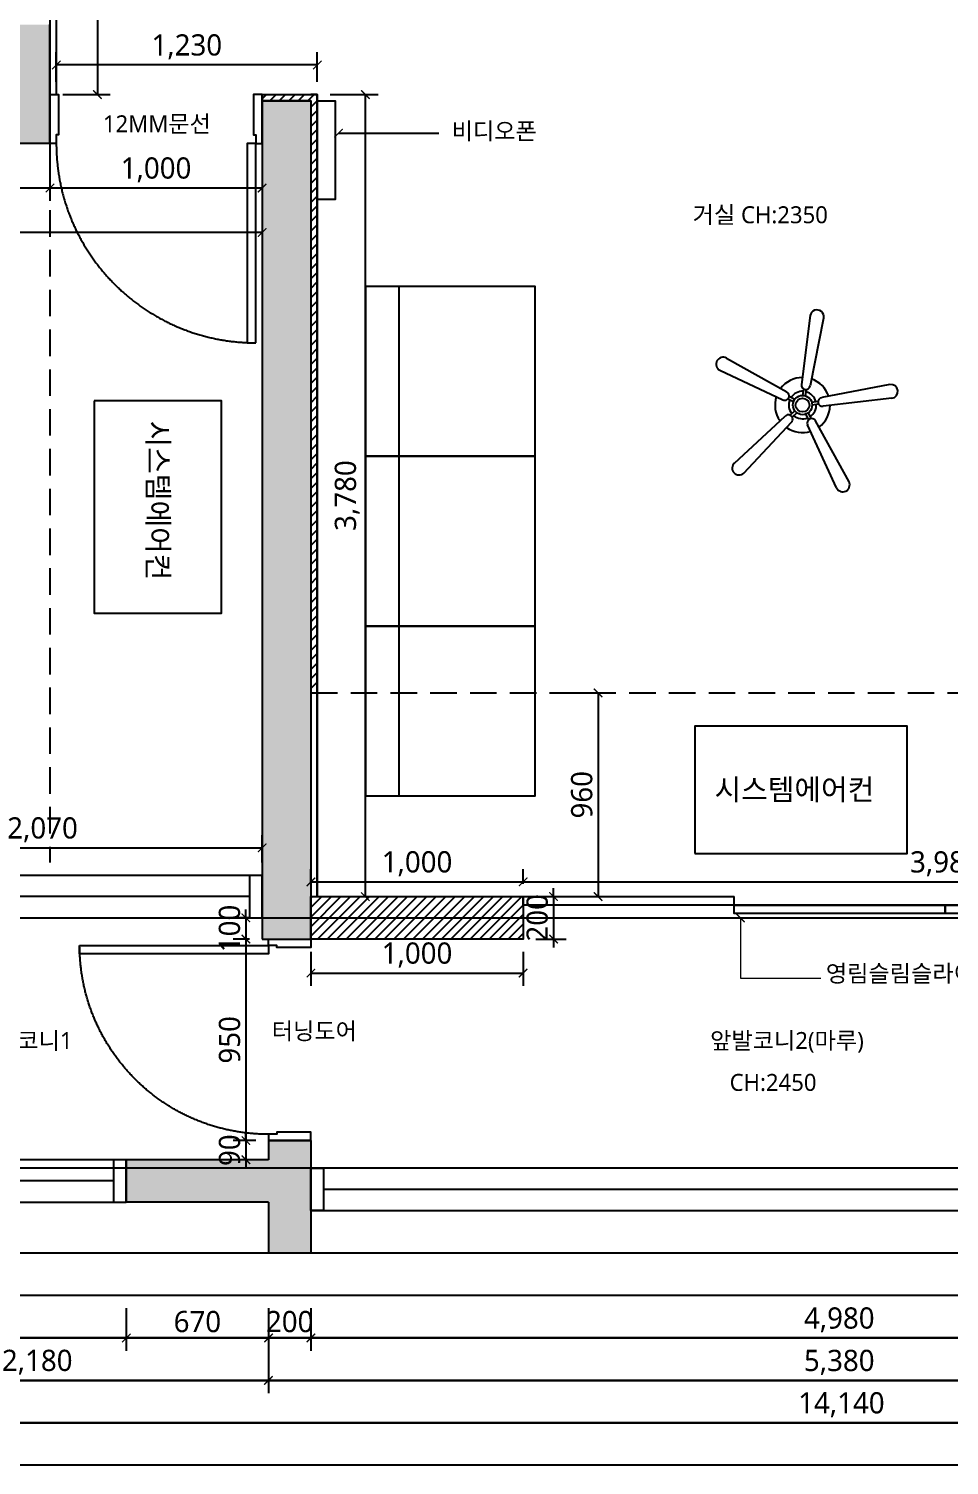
# Model space of a CAD drawing. Header units: millimetres. Extents: x 512 to 764439, y -71 to 559481.
# Drawn here: x 300267 to 304605, y 270940 to 277711 of the extents above; entities that cross this region are included whole.
import ezdxf

# ---------------------------------------------------------------- set-up
doc = ezdxf.new("R2010")
doc.units = ezdxf.units.MM
doc.header["$LTSCALE"] = 50
doc.linetypes.add('CENTER2', pattern=[28.575, 19.05, -3.175, 3.175, -3.175])
doc.linetypes.add('HIDDEN2', pattern=[0.1875, 0.125, -0.0625])
for name, color, linetype in [('.', 8, 'Continuous'), ('06-FUR', 6, 'Continuous'), ('DIM', 7, 'Continuous'), ('ha', 8, 'Continuous'), ('hid', 8, 'HIDDEN2'), ('red', 10, 'Continuous'), ('wall', 2, 'Continuous'), ('wall2', 3, 'Continuous'), ('win', 4, 'Continuous'), ('목공', 124, 'Continuous')]:
    doc.layers.add(name, color=color, linetype=linetype)
doc.layers.add('00', color=7, linetype='Continuous', lineweight=0)
doc.layers.add('text', color=7, linetype='Continuous', lineweight=0)
doc.layers.add('purge', color=190, linetype='Continuous', plot=False)
doc.styles.add('N 맑은고딕', font='malgun.ttf')
doc.styles.add('맑은 고딕', font='malgun.ttf')
doc.dimstyles.new('DH IN40', dxfattribs={"dimscale": 40, "dimtxt": 2.5, "dimasz": 1, "dimexe": 1.5, "dimexo": 1.5, "dimtad": 1, "dimdec": 7, "dimlunit": 6, "dimtxsty": '맑은 고딕', "dimblk": 'ARCHTICK', "dimcen": 2.5, "dimclrd": 256, "dimclre": 256, "dimclrt": 256, "dimadec": 0, "dimazin": 0, "dimtfac": 1, "dimtdec": 7, "dimtix": 1, "dimtmove": 0, "dimatfit": 3, "dimldrblk": 'ARCHTICK', "dimfxl": 1, "dimtfillclr": 1, "dimlwd": -1, "dimlwe": -1, "dimarcsym": 0})
pattern_1 = [(45, (-61314.15, 12269.408), (-22.4506403, 22.4506403), [])]

# ---------------------------------------------------------------- blocks, each defined once
blk = doc.blocks.new('*U13')
at = {"layer": 'win', "linetype": 'Continuous'}
blk.add_line((60, 100), (4920, 100), dxfattribs=at)
for points in [[(0, 0), (4980, 0), (4980, 200), (0, 200)], [(0, 0), (60, 0), (60, 200), (0, 200)], [(4980, 0), (4920, 0), (4920, 200), (4980, 200)]]:
    blk.add_lwpolyline(points, close=True, dxfattribs=at)
blk = doc.blocks.new('*U14')
at = {"layer": 'win', "linetype": 'Continuous'}
blk.add_line((60, 100), (1450, 100), dxfattribs=at)
for points in [[(0, 0), (1510, 0), (1510, 200), (0, 200)], [(0, 0), (60, 0), (60, 200), (0, 200)], [(1510, 0), (1450, 0), (1450, 200), (1510, 200)]]:
    blk.add_lwpolyline(points, close=True, dxfattribs=at)
blk = doc.blocks.new('*U15')
at = {"layer": 'win', "linetype": 'Continuous'}
blk.add_line((60, 100), (2010, 100), dxfattribs=at)
for points in [[(0, 0), (2070, 0), (2070, 200), (0, 200)], [(0, 0), (60, 0), (60, 200), (0, 200)], [(2070, 0), (2010, 0), (2010, 200), (2070, 200)]]:
    blk.add_lwpolyline(points, close=True, dxfattribs=at)
blk = doc.blocks.new('*U769')
at = {"layer": 'win', "linetype": 'Continuous', "transparency": 33554687}
for points in [[(30, 1140), (30, 200), (70, 200), (70, 1140)], [(0, 200), (0, -30), (40, -30), (40, 160), (30, 160), (30, 200)], [(1000, 200), (1000, -30), (960, -30), (960, 160), (970, 160), (970, 200)]]:
    blk.add_lwpolyline(points, close=True, dxfattribs=at)
at = {"layer": 'win', "linetype": 'CENTER2', "ltscale": 20, "transparency": 33554687}
blk.add_arc((30, 200), 940, 0, 90, dxfattribs=at)
blk = doc.blocks.new('qussdfoiashfoi')
at = {"layer": 'ha', "linetype": 'Continuous'}
h = blk.add_hatch(color=256, dxfattribs=at)
h.dxf.hatch_style = 1
h.paths.add_polyline_path([(167853.5, 39235.2), (167853.5, 39565.2), (167623.5, 39565.2), (167623.5, 34425.2), (167853.5, 34425.2)])
h.paths.add_polyline_path([(166703.5, 38065.2), (165363.5, 38065.2), (165363.5, 37865.2), (166703.5, 37865.2)])
h.paths.add_polyline_path([(164463.5, 38065.2), (163453.5, 38065.2), (163453.5, 37035.2), (162123.5, 37035.2), (162123.5, 39365.2), (163323.5, 39365.2), (163323.5, 39565.2), (161923.5, 39565.2), (161923.5, 36255.2), (160823.5, 36255.2), (160823.5, 34875.2), (161023.5, 34875.2), (161023.5, 36055.2), (163483.5, 36055.2), (163483.5, 34735.2), (163253.5, 34735.2), (163253.5, 34555.2), (163513.5, 34555.2), (164353.5, 34555.2), (164353.5, 34735.2), (163653.5, 34735.2), (163653.5, 37865.2), (164463.5, 37865.2)])
h.paths.add_polyline_path([(163253.5, 36835.2), (163253.5, 36255.2), (162123.5, 36255.2), (162123.5, 36835.2)], flags=16)
h.paths.add_polyline_path([(163453.5, 33275.2), (163453.5, 33635.2), (163253.5, 33635.2), (163253.5, 33275.2), (162273.5, 33275.2), (162273.5, 33075.2), (163453.5, 33075.2)])
h.paths.add_polyline_path([(161373.5, 33275.2), (161023.5, 33275.2), (161023.5, 34315.2), (160823.5, 34315.2), (160823.5, 33275.2), (159913.5, 33275.2), (159913.5, 27845.2), (162303.5, 27845.2), (162303.5, 28905.2), (161883.5, 28905.2), (161883.5, 29425.2), (162383.5, 29425.2), (162383.5, 29625.2), (161663.5, 29625.2), (161663.5, 29425.2), (161663.5, 28045.2), (160113.5, 28045.2), (160113.5, 29425.2), (160883.5, 29425.2), (160883.5, 29625.2), (160233.5, 29625.2), (160233.5, 33075.2), (161023.5, 33075.2), (161373.5, 33075.2)])
h.paths.add_polyline_path([(164683.5, 33275.2), (164453.5, 33275.2), (164453.5, 29325.2), (164683.5, 29325.2)])
h.paths.add_polyline_path([(164683.5, 28375.2), (164483.5, 28375.2), (164483.5, 28285.2), (163813.5, 28285.2), (163813.5, 28085.2), (164483.5, 28085.2), (164483.5, 27845.2), (164683.5, 27845.2)])
h.paths.add_polyline_path([(169863.5, 32950.2), (169663.5, 32950.2), (169663.5, 29290.2), (169863.5, 29290.2), (169863.5, 29365.2), (170413.5, 29365.2), (170413.5, 29565.2), (169863.5, 29565.2)])
h.paths.add_polyline_path([(170523.5, 28245.2), (169863.5, 28245.2), (169863.5, 28400.2), (169663.5, 28400.2), (169663.5, 27845.2), (169863.5, 27845.2), (169863.5, 28045.2), (170523.5, 28045.2)])
h.paths.add_polyline_path([(174253.5, 32865.2), (174053.5, 32865.2), (174053.5, 34625.2), (172833.5, 34625.2), (172833.5, 37645.2), (171333.5, 37645.2), (171333.5, 37445.2), (172633.5, 37445.2), (172633.5, 34625.2), (170753.5, 34625.2), (170753.5, 34425.2), (170753.5, 33665.2), (170953.5, 33665.2), (170953.5, 34425.2), (173853.5, 34425.2), (173853.5, 32865.2), (173143.5, 32865.2), (170953.5, 32865.2), (170753.5, 32865.2), (170753.5, 32665.2), (174053.5, 32665.2), (174053.5, 29565.2), (172873.5, 29565.2), (172873.5, 29365.2), (174123.5, 29365.2), (174123.5, 28245.2), (172873.5, 28245.2), (172873.5, 28045.2), (174253.5, 28045.2)])
h.paths.add_polyline_path([(169853.5, 37445.2), (169983.5, 37445.2), (169983.5, 37645.2), (169303.5, 37645.2), (169303.5, 37445.2), (169653.5, 37445.2), (169653.5, 34425.2), (169853.5, 34425.2)])
h.paths.add_polyline_path([(171533.5, 39235.2), (171333.5, 39235.2), (171333.5, 38645.2), (171533.5, 38645.2)])
at = {"layer": 'hid', "ltscale": 20}
for p, q in [((163453.5, 33135.2), (163453.5, 29685.2)), ((163453.5, 33135.2), (163453.5, 29685.2)), ((164683.5, 30485.2), (169663.5, 30485.2)), ((164683.5, 30485.2), (169663.5, 30485.2))]:
    blk.add_line(p, q, dxfattribs=at)
at = {"layer": 'wall'}
for p, q in [((163453.5, 33275.2), (163453.5, 33635.2)), ((163453.5, 33275.2), (163453.5, 33075.2)), ((164453.5, 33275.2), (164453.5, 29325.2)), ((164683.5, 33275.2), (164453.5, 33275.2)), ((164683.5, 33275.2), (164683.5, 29325.2)), ((163453.5, 33075.2), (162273.5, 33075.2)), ((164683.5, 29625.2), (164683.5, 29425.2)), ((164453.5, 29425.2), (164453.5, 29375.2)), ((164453.5, 29325.2), (164683.5, 29325.2)), ((164683.5, 28375.2), (164483.5, 28375.2)), ((164483.5, 28375.2), (164483.5, 28285.2)), ((164683.5, 28375.2), (164683.5, 27845.2)), ((164483.5, 28285.2), (163813.5, 28285.2)), ((163813.5, 28285.2), (163813.5, 28085.2)), ((164483.5, 28085.2), (163813.5, 28085.2)), ((164483.5, 28085.2), (164483.5, 27845.2)), ((164683.5, 27845.2), (164483.5, 27845.2))]:
    blk.add_line(p, q, dxfattribs=at)
blk = doc.blocks.new('*U27')
at = {"layer": 'win', "linetype": 'Continuous', "transparency": 33554687}
for points in [[(30, 1090), (30, 200), (70, 200), (70, 1090)], [(0, 200), (0, 0), (40, 0), (40, 160), (30, 160), (30, 200)], [(950, 200), (950, 0), (910, 0), (910, 160), (920, 160), (920, 200)]]:
    blk.add_lwpolyline(points, close=True, dxfattribs=at)
at = {"layer": 'win', "linetype": 'CENTER2', "ltscale": 20, "transparency": 33554687}
blk.add_arc((30, 200), 890, 0, 90, dxfattribs=at)
blk = doc.blocks.new('CELILNGPAN')
at = {"layer": '06-FUR', "color": 6}
for p, q in [((48717.2, -3709.4), (48676.4, -4034.6)), ((48781.1, -3721), (48717.1, -4041.2)), ((48322.4, -3909.7), (48607.1, -4069.5)), ((48291.6, -3966.9), (48588.2, -4106.2)), ((48682.4, -4085.6), (48687.2, -4056.2)), ((48695.2, -4087.7), (48700, -4058.3)), ((49093.7, -4034.6), (48771.7, -4096.2)), ((48638.6, -4116.2), (48612.1, -4102.6)), ((48644.6, -4104.7), (48618.1, -4091.1)), ((48725.1, -4117.8), (48754.5, -4113.2)), ((48727, -4130.6), (48756.5, -4126)), ((49102.3, -4098.9), (48778, -4137)), ((48360.1, -4404.3), (48600.1, -4182.9)), ((48645.1, -4158.1), (48623.9, -4179.1)), ((48654.2, -4167.3), (48633.1, -4188.3)), ((48696.1, -4174.1), (48709.5, -4200.7)), ((48707.7, -4168.3), (48721.1, -4194.9)), ((48404.9, -4451.3), (48629.1, -4212.2)), ((48842.1, -4521.2), (48705.7, -4224.6)), ((48900.6, -4493.1), (48742.5, -4206))]:
    blk.add_line(p, q, dxfattribs=at)
for radius in [45.4, 32.5]:
    blk.add_circle((48681.6, -4131), radius, dxfattribs=at)
for centre, radius, start, end in [((48749.2, -3715.2), 32.5, 349.67004, 169.67004), ((48307, -3938.3), 32.5, 61.67004, 241.67004), ((48681.6, -4131), 129.8, 90.46508, 143.07798), ((48696.7, -4037.9), 20.6, 170.77338, 350.77338), ((48681.6, -4131), 129.8, 18.46508, 71.07798), ((49098, -4066.8), 32.5, 277.67004, 97.67004), ((48681.6, -4131), 129.8, 162.46508, 215.07798), ((48597.7, -4087.9), 20.6, 242.77338, 62.77338), ((48681.6, -4131), 64.9, 158.51255, 219.03421), ((48681.6, -4131), 64.9, 86.51255, 147.03421), ((48681.6, -4131), 64.9, 14.51255, 75.03421), ((48681.6, -4131), 64.9, 302.51255, 3.03421), ((48774.9, -4116.6), 20.6, 98.77338, 278.77338), ((48614.6, -4197.5), 20.6, 314.77338, 134.77338), ((48681.6, -4131), 64.9, 230.51255, 291.03421), ((48724.1, -4215.3), 20.6, 26.77338, 206.77338), ((48681.6, -4131), 129.8, 306.46508, 359.07798), ((48681.6, -4131), 129.8, 234.46508, 287.07798), ((48382.5, -4427.8), 32.5, 133.67004, 313.67004), ((48871.4, -4507.2), 32.5, 205.67004, 25.67004)]:
    blk.add_arc(centre, radius, start, end, dxfattribs=at)
blk = doc.blocks.new('_ArchTick')
at = {"color": 0, "linetype": 'ByBlock', "const_width": 0.15}
blk.add_lwpolyline([(-0.5, -0.5), (0.5, 0.5)], dxfattribs=at)
blk = doc.blocks.new('1232144')
at = {"layer": 'red', "linetype": 'Continuous'}
blk.add_lwpolyline([(363577.2, 262665.7), (364577.2, 262665.7), (364577.2, 263265.7), (363577.2, 263265.7)], close=True, dxfattribs=at)
at = {"layer": 'text', "insert": (363669.9, 263016.7), "char_height": 100, "attachment_point": 1, "style": 'N 맑은고딕'}
blk.add_mtext_dynamic_manual_height_columns('시스템에어컨', width=3739.844, gutter_width=747, heights=[0], dxfattribs=at)
blk = doc.blocks.new('DSFSDF')
at = {"layer": 'hid', "linetype": 'Continuous'}
for p, q in [((363910.7, 261351), (364905.7, 261351)), ((363910.7, 261311), (363910.7, 261351)), ((364905.7, 261311), (364905.7, 261351)), ((366895.7, 261351), (367890.7, 261351)), ((366895.7, 261311), (366895.7, 261351)), ((367890.7, 261351), (367890.7, 261311)), ((367890.7, 261311), (367890.7, 261351)), ((367890.7, 261311), (363910.7, 261311))]:
    blk.add_line(p, q, dxfattribs=at)
for points in [[(364905.7, 261311), (365900.7, 261311), (365900.7, 261271), (364905.7, 261271)], [(365900.7, 261311), (366895.7, 261311), (366895.7, 261271), (365900.7, 261271)]]:
    blk.add_lwpolyline(points, close=True, dxfattribs=at)
at = {"layer": 'wall2', "linetype": 'Continuous'}
blk.add_lwpolyline([(367860.7, 261351), (367890.7, 261351)], dxfattribs=at)
blk = doc.blocks.new('31414')
at = {"layer": 'hid', "linetype": 'Continuous'}
blk.add_line((363325.1, 264226.2), (363325.1, 261826.2), dxfattribs=at)
for points in [[(363167.2, 263426.2), (363967.2, 263426.2), (363967.2, 264226.2), (363167.2, 264226.2)], [(363167.2, 262626.2), (363967.2, 262626.2), (363967.2, 263426.2), (363167.2, 263426.2)], [(363167.2, 261826.2), (363967.2, 261826.2), (363967.2, 262626.2), (363167.2, 262626.2)]]:
    blk.add_lwpolyline(points, close=True, dxfattribs=at)
blk = doc.blocks.new('*D881')
at = {"layer": 'Defpoints', "color": 0, "linetype": 'Continuous', "transparency": 16777216}
for p in [(299216.6, 271740.4), (300726.6, 271740.4), (300726.6, 271540.4)]:
    blk.add_point(p, dxfattribs=at)
at = {"layer": 'DIM', "transparency": 16777216}
for p, q in [((299216.6, 271680.4), (299216.6, 271480.4)), ((300726.6, 271680.4), (300726.6, 271480.4)), ((299216.6, 271540.4), (300726.6, 271540.4))]:
    blk.add_line(p, q, dxfattribs=at)
at = {"layer": 'DIM', "linetype": 'Continuous', "transparency": 16777216, "xscale": 40, "yscale": 40, "zscale": 40, "rotation": 180}
blk.add_blockref('_ArchTick', (299216.6, 271540.4), dxfattribs=at)
at = {"layer": 'DIM', "linetype": 'Continuous', "transparency": 16777216, "xscale": 40, "yscale": 40, "zscale": 40}
blk.add_blockref('_ArchTick', (300726.6, 271540.4), dxfattribs=at)
at = {"layer": 'DIM', "linetype": 'Continuous', "transparency": 16777216, "insert": (299971.6, 271625.7), "char_height": 100, "attachment_point": 5, "style": '맑은 고딕'}
blk.add_mtext('1,510', dxfattribs=at)
blk = doc.blocks.new('*D882')
at = {"layer": 'Defpoints', "color": 0, "linetype": 'Continuous', "transparency": 16777216}
for p in [(300726.6, 271740.4), (301396.6, 271740.4), (301396.6, 271540.4)]:
    blk.add_point(p, dxfattribs=at)
at = {"layer": 'DIM', "transparency": 16777216}
for p, q in [((300726.6, 271680.4), (300726.6, 271480.4)), ((301396.6, 271680.4), (301396.6, 271480.4)), ((300726.6, 271540.4), (301396.6, 271540.4))]:
    blk.add_line(p, q, dxfattribs=at)
at = {"layer": 'DIM', "linetype": 'Continuous', "transparency": 16777216, "xscale": 40, "yscale": 40, "zscale": 40, "rotation": 180}
blk.add_blockref('_ArchTick', (300726.6, 271540.4), dxfattribs=at)
at = {"layer": 'DIM', "linetype": 'Continuous', "transparency": 16777216, "xscale": 40, "yscale": 40, "zscale": 40}
blk.add_blockref('_ArchTick', (301396.6, 271540.4), dxfattribs=at)
at = {"layer": 'DIM', "linetype": 'Continuous', "transparency": 16777216, "insert": (301061.6, 271617), "char_height": 100, "attachment_point": 5, "style": '맑은 고딕'}
blk.add_mtext('670', dxfattribs=at)
blk = doc.blocks.new('*D883')
at = {"layer": 'Defpoints', "color": 0, "linetype": 'Continuous', "transparency": 16777216}
for p in [(301396.6, 271740.4), (301596.6, 271740.4), (301596.6, 271540.4)]:
    blk.add_point(p, dxfattribs=at)
at = {"layer": 'DIM', "transparency": 16777216}
for p, q in [((301396.6, 271680.4), (301396.6, 271480.4)), ((301596.6, 271680.4), (301596.6, 271480.4)), ((301396.6, 271540.4), (301356.6, 271540.4)), ((301396.6, 271540.4), (301596.6, 271540.4)), ((301596.6, 271540.4), (301636.6, 271540.4))]:
    blk.add_line(p, q, dxfattribs=at)
at = {"layer": 'DIM', "linetype": 'Continuous', "transparency": 16777216, "xscale": 40, "yscale": 40, "zscale": 40}
blk.add_blockref('_ArchTick', (301396.6, 271540.4), dxfattribs=at)
at = {"layer": 'DIM', "linetype": 'Continuous', "transparency": 16777216, "xscale": 40, "yscale": 40, "zscale": 40, "rotation": 180}
blk.add_blockref('_ArchTick', (301596.6, 271540.4), dxfattribs=at)
at = {"layer": 'DIM', "linetype": 'Continuous', "transparency": 16777216, "insert": (301496.6, 271617), "char_height": 100, "attachment_point": 5, "style": '맑은 고딕'}
blk.add_mtext('200', dxfattribs=at)
blk = doc.blocks.new('*D884')
at = {"layer": 'Defpoints', "color": 0, "linetype": 'Continuous', "transparency": 16777216}
for p in [(301596.6, 271740.4), (306576.6, 271740.4), (306576.6, 271540.4)]:
    blk.add_point(p, dxfattribs=at)
at = {"layer": 'DIM', "transparency": 16777216}
for p, q in [((301596.6, 271680.4), (301596.6, 271480.4)), ((306576.6, 271680.4), (306576.6, 271480.4)), ((301596.6, 271540.4), (306576.6, 271540.4))]:
    blk.add_line(p, q, dxfattribs=at)
at = {"layer": 'DIM', "linetype": 'Continuous', "transparency": 16777216, "xscale": 40, "yscale": 40, "zscale": 40, "rotation": 180}
blk.add_blockref('_ArchTick', (301596.6, 271540.4), dxfattribs=at)
at = {"layer": 'DIM', "linetype": 'Continuous', "transparency": 16777216, "xscale": 40, "yscale": 40, "zscale": 40}
blk.add_blockref('_ArchTick', (306576.6, 271540.4), dxfattribs=at)
at = {"layer": 'DIM', "linetype": 'Continuous', "transparency": 16777216, "insert": (304086.6, 271625.4), "char_height": 100, "attachment_point": 5, "style": '맑은 고딕'}
blk.add_mtext('4,980', dxfattribs=at)
blk = doc.blocks.new('*D890')
at = {"layer": 'Defpoints', "color": 0, "linetype": 'Continuous', "transparency": 16777216}
for p in [(299216.6, 271740.4), (301396.6, 271740.4), (301396.6, 271340.4)]:
    blk.add_point(p, dxfattribs=at)
at = {"layer": 'DIM', "transparency": 16777216}
for p, q in [((299216.6, 271680.4), (299216.6, 271280.4)), ((301396.6, 271680.4), (301396.6, 271280.4)), ((299216.6, 271340.4), (301396.6, 271340.4))]:
    blk.add_line(p, q, dxfattribs=at)
at = {"layer": 'DIM', "linetype": 'Continuous', "transparency": 16777216, "xscale": 40, "yscale": 40, "zscale": 40, "rotation": 180}
blk.add_blockref('_ArchTick', (299216.6, 271340.4), dxfattribs=at)
at = {"layer": 'DIM', "linetype": 'Continuous', "transparency": 16777216, "xscale": 40, "yscale": 40, "zscale": 40}
blk.add_blockref('_ArchTick', (301396.6, 271340.4), dxfattribs=at)
at = {"layer": 'DIM', "linetype": 'Continuous', "transparency": 16777216, "insert": (300306.6, 271425.7), "char_height": 100, "attachment_point": 5, "style": '맑은 고딕'}
blk.add_mtext('2,180', dxfattribs=at)
blk = doc.blocks.new('*D891')
at = {"layer": 'Defpoints', "color": 0, "linetype": 'Continuous', "transparency": 16777216}
for p in [(301396.6, 271740.4), (306776.6, 271740.4), (306776.6, 271340.4)]:
    blk.add_point(p, dxfattribs=at)
at = {"layer": 'DIM', "transparency": 16777216}
for p, q in [((301396.6, 271680.4), (301396.6, 271280.4)), ((306776.6, 271680.4), (306776.6, 271280.4)), ((301396.6, 271340.4), (306776.6, 271340.4))]:
    blk.add_line(p, q, dxfattribs=at)
at = {"layer": 'DIM', "linetype": 'Continuous', "transparency": 16777216, "xscale": 40, "yscale": 40, "zscale": 40, "rotation": 180}
blk.add_blockref('_ArchTick', (301396.6, 271340.4), dxfattribs=at)
at = {"layer": 'DIM', "linetype": 'Continuous', "transparency": 16777216, "xscale": 40, "yscale": 40, "zscale": 40}
blk.add_blockref('_ArchTick', (306776.6, 271340.4), dxfattribs=at)
at = {"layer": 'DIM', "linetype": 'Continuous', "transparency": 16777216, "insert": (304086.6, 271425.4), "char_height": 100, "attachment_point": 5, "style": '맑은 고딕'}
blk.add_mtext('5,380', dxfattribs=at)
blk = doc.blocks.new('*D893')
at = {"layer": 'Defpoints', "color": 0, "linetype": 'Continuous', "transparency": 16777216}
for p in [(311166.6, 271940.4), (297026.6, 271740.4), (311166.6, 271140.4)]:
    blk.add_point(p, dxfattribs=at)
at = {"layer": 'DIM', "transparency": 16777216}
for p, q in [((311166.6, 271880.4), (311166.6, 271080.4)), ((297026.6, 271680.4), (297026.6, 271080.4)), ((297026.6, 271140.4), (311166.6, 271140.4))]:
    blk.add_line(p, q, dxfattribs=at)
at = {"layer": 'DIM', "linetype": 'Continuous', "transparency": 16777216, "xscale": 40, "yscale": 40, "zscale": 40, "rotation": 180}
blk.add_blockref('_ArchTick', (297026.6, 271140.4), dxfattribs=at)
at = {"layer": 'DIM', "linetype": 'Continuous', "transparency": 16777216, "xscale": 40, "yscale": 40, "zscale": 40}
blk.add_blockref('_ArchTick', (311166.6, 271140.4), dxfattribs=at)
at = {"layer": 'DIM', "linetype": 'Continuous', "transparency": 16777216, "insert": (304096.6, 271225.7), "char_height": 100, "attachment_point": 5, "style": '맑은 고딕'}
blk.add_mtext('14,140', dxfattribs=at)
blk = doc.blocks.new('*D931')
at = {"layer": 'Defpoints', "color": 0, "linetype": 'Continuous', "transparency": 16777216}
for p in [(301596.6, 273420.4), (302596.6, 273420.4), (302596.6, 273260)]:
    blk.add_point(p, dxfattribs=at)
at = {"layer": 'DIM', "transparency": 16777216}
for p, q in [((301596.6, 273360.4), (301596.6, 273200)), ((302596.6, 273360.4), (302596.6, 273200)), ((301596.6, 273260), (302596.6, 273260))]:
    blk.add_line(p, q, dxfattribs=at)
at = {"layer": 'DIM', "linetype": 'Continuous', "transparency": 16777216, "xscale": 40, "yscale": 40, "zscale": 40, "rotation": 180}
blk.add_blockref('_ArchTick', (301596.6, 273260), dxfattribs=at)
at = {"layer": 'DIM', "linetype": 'Continuous', "transparency": 16777216, "xscale": 40, "yscale": 40, "zscale": 40}
blk.add_blockref('_ArchTick', (302596.6, 273260), dxfattribs=at)
at = {"layer": 'DIM', "linetype": 'Continuous', "transparency": 16777216, "insert": (302096.6, 273345.3), "char_height": 100, "attachment_point": 5, "style": '맑은 고딕'}
blk.add_mtext('1,000', dxfattribs=at)
blk = doc.blocks.new('*D932')
at = {"layer": 'Defpoints', "color": 0, "linetype": 'Continuous', "transparency": 16777216}
for p in [(302596.6, 273620.4), (302596.6, 273420.4), (302740, 273420.4)]:
    blk.add_point(p, dxfattribs=at)
at = {"layer": 'DIM', "transparency": 16777216}
for p, q in [((302740, 273620.4), (302740, 273660.4)), ((302656.6, 273620.4), (302800, 273620.4)), ((302740, 273620.4), (302740, 273420.4)), ((302656.6, 273420.4), (302800, 273420.4)), ((302740, 273420.4), (302740, 273380.4))]:
    blk.add_line(p, q, dxfattribs=at)
at = {"layer": 'DIM', "linetype": 'Continuous', "transparency": 16777216, "xscale": 40, "yscale": 40, "zscale": 40}
for p, rotation in [((302740, 273620.4), 270), ((302740, 273420.4), 90)]:
    blk.add_blockref('_ArchTick', p, dxfattribs=dict(at, rotation=rotation))
at = {"layer": 'DIM', "linetype": 'Continuous', "transparency": 16777216, "insert": (302663.3, 273520.4), "char_height": 100, "attachment_point": 5, "rotation": 90, "style": '맑은 고딕'}
blk.add_mtext('200', dxfattribs=at)
blk = doc.blocks.new('*D933')
at = {"layer": 'Defpoints', "color": 0, "linetype": 'Continuous', "transparency": 16777216}
for p in [(306576.6, 273690), (302596.6, 273620.4), (306576.6, 273620.4)]:
    blk.add_point(p, dxfattribs=at)
at = {"layer": 'DIM', "transparency": 16777216}
for p, q in [((302596.6, 273680.4), (302596.6, 273750)), ((306576.6, 273680.4), (306576.6, 273750)), ((302596.6, 273690), (306576.6, 273690))]:
    blk.add_line(p, q, dxfattribs=at)
at = {"layer": 'DIM', "linetype": 'Continuous', "transparency": 16777216, "xscale": 40, "yscale": 40, "zscale": 40, "rotation": 180}
blk.add_blockref('_ArchTick', (302596.6, 273690), dxfattribs=at)
at = {"layer": 'DIM', "linetype": 'Continuous', "transparency": 16777216, "xscale": 40, "yscale": 40, "zscale": 40}
blk.add_blockref('_ArchTick', (306576.6, 273690), dxfattribs=at)
at = {"layer": 'DIM', "linetype": 'Continuous', "transparency": 16777216, "insert": (304586.6, 273775.1), "char_height": 100, "attachment_point": 5, "style": '맑은 고딕'}
blk.add_mtext('3,980', dxfattribs=at)
blk = doc.blocks.new('*D934')
at = {"layer": 'Defpoints', "color": 0, "linetype": 'Continuous', "transparency": 16777216}
for p in [(302596.6, 273690), (301596.6, 273620.4), (302596.6, 273620.4)]:
    blk.add_point(p, dxfattribs=at)
at = {"layer": 'DIM', "transparency": 16777216}
for p, q in [((301596.6, 273680.4), (301596.6, 273750)), ((302596.6, 273680.4), (302596.6, 273750)), ((301596.6, 273690), (302596.6, 273690))]:
    blk.add_line(p, q, dxfattribs=at)
at = {"layer": 'DIM', "linetype": 'Continuous', "transparency": 16777216, "xscale": 40, "yscale": 40, "zscale": 40, "rotation": 180}
blk.add_blockref('_ArchTick', (301596.6, 273690), dxfattribs=at)
at = {"layer": 'DIM', "linetype": 'Continuous', "transparency": 16777216, "xscale": 40, "yscale": 40, "zscale": 40}
blk.add_blockref('_ArchTick', (302596.6, 273690), dxfattribs=at)
at = {"layer": 'DIM', "linetype": 'Continuous', "transparency": 16777216, "insert": (302096.6, 273775.3), "char_height": 100, "attachment_point": 5, "style": '맑은 고딕'}
blk.add_mtext('1,000', dxfattribs=at)
blk = doc.blocks.new('*D935')
at = {"layer": 'Defpoints', "color": 0, "linetype": 'Continuous', "transparency": 16777216}
for p in [(301366.6, 273520.4), (301290, 273420.4), (301366.6, 273420.4)]:
    blk.add_point(p, dxfattribs=at)
at = {"layer": 'DIM', "transparency": 16777216}
for p, q in [((301306.6, 273520.4), (301230, 273520.4)), ((301290, 273520.4), (301290, 273560.4)), ((301290, 273520.4), (301290, 273420.4)), ((301306.6, 273420.4), (301230, 273420.4)), ((301290, 273420.4), (301290, 273380.4))]:
    blk.add_line(p, q, dxfattribs=at)
at = {"layer": 'DIM', "linetype": 'Continuous', "transparency": 16777216, "xscale": 40, "yscale": 40, "zscale": 40}
for p, rotation in [((301290, 273520.4), 270), ((301290, 273420.4), 90)]:
    blk.add_blockref('_ArchTick', p, dxfattribs=dict(at, rotation=rotation))
at = {"layer": 'DIM', "linetype": 'Continuous', "transparency": 16777216, "insert": (301213.1, 273470.4), "char_height": 100, "attachment_point": 5, "rotation": 90, "style": '맑은 고딕'}
blk.add_mtext('100', dxfattribs=at)
blk = doc.blocks.new('*D936')
at = {"layer": 'Defpoints', "color": 0, "linetype": 'Continuous', "transparency": 16777216}
for p in [(301366.6, 273420.4), (301290, 272470.4), (301396.6, 272470.4)]:
    blk.add_point(p, dxfattribs=at)
at = {"layer": 'DIM', "transparency": 16777216}
for p, q in [((301306.6, 273420.4), (301230, 273420.4)), ((301290, 273420.4), (301290, 272470.4)), ((301336.6, 272470.4), (301230, 272470.4))]:
    blk.add_line(p, q, dxfattribs=at)
at = {"layer": 'DIM', "linetype": 'Continuous', "transparency": 16777216, "xscale": 40, "yscale": 40, "zscale": 40}
for p, rotation in [((301290, 273420.4), 90), ((301290, 272470.4), 270)]:
    blk.add_blockref('_ArchTick', p, dxfattribs=dict(at, rotation=rotation))
at = {"layer": 'DIM', "linetype": 'Continuous', "transparency": 16777216, "insert": (301213.3, 272945.4), "char_height": 100, "attachment_point": 5, "rotation": 90, "style": '맑은 고딕'}
blk.add_mtext('950', dxfattribs=at)
blk = doc.blocks.new('*D937')
at = {"layer": 'Defpoints', "color": 0, "linetype": 'Continuous', "transparency": 16777216}
for p in [(301396.6, 272470.4), (301290, 272380.4), (301396.6, 272380.4)]:
    blk.add_point(p, dxfattribs=at)
at = {"layer": 'DIM', "transparency": 16777216}
for p, q in [((301290, 272470.4), (301290, 272510.4)), ((301336.6, 272470.4), (301230, 272470.4)), ((301290, 272470.4), (301290, 272380.4)), ((301336.6, 272380.4), (301230, 272380.4)), ((301290, 272380.4), (301290, 272340.4))]:
    blk.add_line(p, q, dxfattribs=at)
at = {"layer": 'DIM', "linetype": 'Continuous', "transparency": 16777216, "xscale": 40, "yscale": 40, "zscale": 40}
for p, rotation in [((301290, 272470.4), 270), ((301290, 272380.4), 90)]:
    blk.add_blockref('_ArchTick', p, dxfattribs=dict(at, rotation=rotation))
at = {"layer": 'DIM', "linetype": 'Continuous', "transparency": 16777216, "insert": (301213.3, 272425.4), "char_height": 100, "attachment_point": 5, "rotation": 90, "style": '맑은 고딕'}
blk.add_mtext('90', dxfattribs=at)
blk = doc.blocks.new('*D940')
at = {"layer": 'Defpoints', "color": 0, "linetype": 'Continuous', "transparency": 16777216}
for p in [(300366.6, 277170.4), (301366.6, 277170.4), (300366.6, 276960)]:
    blk.add_point(p, dxfattribs=at)
at = {"layer": 'DIM', "transparency": 16777216}
for p, q in [((300366.6, 277110.4), (300366.6, 276900)), ((301366.6, 277110.4), (301366.6, 276900)), ((301366.6, 276960), (300366.6, 276960))]:
    blk.add_line(p, q, dxfattribs=at)
at = {"layer": 'DIM', "linetype": 'Continuous', "transparency": 16777216, "xscale": 40, "yscale": 40, "zscale": 40, "rotation": 180}
blk.add_blockref('_ArchTick', (300366.6, 276960), dxfattribs=at)
at = {"layer": 'DIM', "linetype": 'Continuous', "transparency": 16777216, "xscale": 40, "yscale": 40, "zscale": 40}
blk.add_blockref('_ArchTick', (301366.6, 276960), dxfattribs=at)
at = {"layer": 'DIM', "linetype": 'Continuous', "transparency": 16777216, "insert": (300866.6, 277045.3), "char_height": 100, "attachment_point": 5, "style": '맑은 고딕'}
blk.add_mtext('1,000', dxfattribs=at)
blk = doc.blocks.new('*D941')
at = {"layer": 'Defpoints', "color": 0, "linetype": 'Continuous', "transparency": 16777216}
for p in [(299186.6, 277170.4), (300366.6, 277170.4), (299186.6, 276960)]:
    blk.add_point(p, dxfattribs=at)
at = {"layer": 'DIM', "transparency": 16777216}
for p, q in [((299186.6, 277110.4), (299186.6, 276900)), ((300366.6, 277110.4), (300366.6, 276900)), ((300366.6, 276960), (299186.6, 276960))]:
    blk.add_line(p, q, dxfattribs=at)
at = {"layer": 'DIM', "linetype": 'Continuous', "transparency": 16777216, "xscale": 40, "yscale": 40, "zscale": 40, "rotation": 180}
blk.add_blockref('_ArchTick', (299186.6, 276960), dxfattribs=at)
at = {"layer": 'DIM', "linetype": 'Continuous', "transparency": 16777216, "xscale": 40, "yscale": 40, "zscale": 40}
blk.add_blockref('_ArchTick', (300366.6, 276960), dxfattribs=at)
at = {"layer": 'DIM', "linetype": 'Continuous', "transparency": 16777216, "insert": (299776.6, 277045.3), "char_height": 100, "attachment_point": 5, "style": '맑은 고딕'}
blk.add_mtext('1,180', dxfattribs=at)
blk = doc.blocks.new('*D945')
at = {"layer": 'Defpoints', "color": 0, "linetype": 'Continuous', "transparency": 16777216}
for p in [(297146.6, 277170.4), (301366.6, 277170.4), (297146.6, 276750)]:
    blk.add_point(p, dxfattribs=at)
at = {"layer": 'DIM', "transparency": 16777216}
for p, q in [((297146.6, 277110.4), (297146.6, 276690)), ((301366.6, 277110.4), (301366.6, 276690)), ((301366.6, 276750), (297146.6, 276750))]:
    blk.add_line(p, q, dxfattribs=at)
at = {"layer": 'DIM', "linetype": 'Continuous', "transparency": 16777216, "xscale": 40, "yscale": 40, "zscale": 40, "rotation": 180}
blk.add_blockref('_ArchTick', (297146.6, 276750), dxfattribs=at)
at = {"layer": 'DIM', "linetype": 'Continuous', "transparency": 16777216, "xscale": 40, "yscale": 40, "zscale": 40}
blk.add_blockref('_ArchTick', (301366.6, 276750), dxfattribs=at)
at = {"layer": 'DIM', "linetype": 'Continuous', "transparency": 16777216, "insert": (299256.6, 276835.1), "char_height": 100, "attachment_point": 5, "style": '맑은 고딕'}
blk.add_mtext('4,220', dxfattribs=at)
blk = doc.blocks.new('*D949')
at = {"layer": 'Defpoints', "color": 0, "linetype": 'Continuous', "transparency": 16777216}
for p in [(301366.6, 273850), (299296.6, 273720.4), (301366.6, 273720.4)]:
    blk.add_point(p, dxfattribs=at)
at = {"layer": 'DIM', "transparency": 16777216}
for p, q in [((299296.6, 273780.4), (299296.6, 273910)), ((301366.6, 273780.4), (301366.6, 273910)), ((299296.6, 273850), (301366.6, 273850))]:
    blk.add_line(p, q, dxfattribs=at)
at = {"layer": 'DIM', "linetype": 'Continuous', "transparency": 16777216, "xscale": 40, "yscale": 40, "zscale": 40, "rotation": 180}
blk.add_blockref('_ArchTick', (299296.6, 273850), dxfattribs=at)
at = {"layer": 'DIM', "linetype": 'Continuous', "transparency": 16777216, "xscale": 40, "yscale": 40, "zscale": 40}
blk.add_blockref('_ArchTick', (301366.6, 273850), dxfattribs=at)
at = {"layer": 'DIM', "linetype": 'Continuous', "transparency": 16777216, "insert": (300331.6, 273935.1), "char_height": 100, "attachment_point": 5, "style": '맑은 고딕'}
blk.add_mtext('2,070', dxfattribs=at)
blk = doc.blocks.new('*D950')
at = {"layer": 'Defpoints', "color": 0, "linetype": 'Continuous', "transparency": 16777216}
for p in [(302746.6, 274580.4), (302746.6, 273620.4), (302950, 273620.4)]:
    blk.add_point(p, dxfattribs=at)
at = {"layer": 'DIM', "transparency": 16777216}
for p, q in [((302806.6, 274580.4), (303010, 274580.4)), ((302950, 274580.4), (302950, 273620.4)), ((302806.6, 273620.4), (303010, 273620.4))]:
    blk.add_line(p, q, dxfattribs=at)
at = {"layer": 'DIM', "linetype": 'Continuous', "transparency": 16777216, "xscale": 40, "yscale": 40, "zscale": 40}
for p, rotation in [((302950, 274580.4), 90), ((302950, 273620.4), 270)]:
    blk.add_blockref('_ArchTick', p, dxfattribs=dict(at, rotation=rotation))
at = {"layer": 'DIM', "linetype": 'Continuous', "transparency": 16777216, "insert": (302873.3, 274100.4), "char_height": 100, "attachment_point": 5, "rotation": 90, "style": '맑은 고딕'}
blk.add_mtext('960', dxfattribs=at)
blk = doc.blocks.new('*D951')
at = {"layer": 'Defpoints', "color": 0, "linetype": 'Continuous', "transparency": 16777216}
for p in [(301626.6, 277400.4), (301596.6, 273620.4), (301853, 273620.4)]:
    blk.add_point(p, dxfattribs=at)
at = {"layer": 'DIM', "transparency": 16777216}
for p, q in [((301686.6, 277400.4), (301913, 277400.4)), ((301853, 277400.4), (301853, 273620.4)), ((301656.6, 273620.4), (301913, 273620.4))]:
    blk.add_line(p, q, dxfattribs=at)
at = {"layer": 'DIM', "linetype": 'Continuous', "transparency": 16777216, "xscale": 40, "yscale": 40, "zscale": 40}
for p, rotation in [((301853, 277400.4), 90), ((301853, 273620.4), 270)]:
    blk.add_blockref('_ArchTick', p, dxfattribs=dict(at, rotation=rotation))
at = {"layer": 'DIM', "linetype": 'Continuous', "transparency": 16777216, "insert": (301768, 275510.4), "char_height": 100, "attachment_point": 5, "rotation": 90, "style": '맑은 고딕'}
blk.add_mtext('3,780', dxfattribs=at)
blk = doc.blocks.new('*D952')
at = {"layer": 'Defpoints', "color": 0, "linetype": 'Continuous', "transparency": 16777216}
for p in [(300396.6, 277540), (300396.6, 277400.4), (301626.6, 277400.4)]:
    blk.add_point(p, dxfattribs=at)
at = {"layer": 'DIM', "transparency": 16777216}
for p, q in [((300396.6, 277460.4), (300396.6, 277600)), ((301626.6, 277460.4), (301626.6, 277600)), ((301626.6, 277540), (300396.6, 277540))]:
    blk.add_line(p, q, dxfattribs=at)
at = {"layer": 'DIM', "linetype": 'Continuous', "transparency": 16777216, "xscale": 40, "yscale": 40, "zscale": 40, "rotation": 180}
blk.add_blockref('_ArchTick', (300396.6, 277540), dxfattribs=at)
at = {"layer": 'DIM', "linetype": 'Continuous', "transparency": 16777216, "xscale": 40, "yscale": 40, "zscale": 40}
blk.add_blockref('_ArchTick', (301626.6, 277540), dxfattribs=at)
at = {"layer": 'DIM', "linetype": 'Continuous', "transparency": 16777216, "insert": (301011.6, 277625.3), "char_height": 100, "attachment_point": 5, "style": '맑은 고딕'}
blk.add_mtext('1,230', dxfattribs=at)
blk = doc.blocks.new('*D953')
at = {"layer": 'Defpoints', "color": 0, "linetype": 'Continuous', "transparency": 16777216}
for p in [(300396.6, 278620.4), (300366.6, 277400.4), (300590, 277400.4)]:
    blk.add_point(p, dxfattribs=at)
at = {"layer": 'DIM', "transparency": 16777216}
for p, q in [((300456.6, 278620.4), (300650, 278620.4)), ((300590, 278620.4), (300590, 277400.4)), ((300426.6, 277400.4), (300650, 277400.4))]:
    blk.add_line(p, q, dxfattribs=at)
at = {"layer": 'DIM', "linetype": 'Continuous', "transparency": 16777216, "xscale": 40, "yscale": 40, "zscale": 40}
for p, rotation in [((300590, 278620.4), 90), ((300590, 277400.4), 270)]:
    blk.add_blockref('_ArchTick', p, dxfattribs=dict(at, rotation=rotation))
at = {"layer": 'DIM', "linetype": 'Continuous', "transparency": 16777216, "insert": (300504.7, 278010.4), "char_height": 100, "attachment_point": 5, "rotation": 90, "style": '맑은 고딕'}
blk.add_mtext('1,220', dxfattribs=at)

msp = doc.modelspace()

# ---------------------------------------------------------------- hatches: boundary and pattern name
at = {"layer": '.', "linetype": 'Continuous', "true_color": 0x991b1e, "transparency": 33554559}
h = msp.add_hatch(dxfattribs=at)
h.set_pattern_fill('ANSI31', color=244, scale=10)
h.set_pattern_definition(pattern_1)
h.paths.add_polyline_path([(301596.5943044, 277370.37295821), (301596.5943044, 274580.37295821), (301626.5943044, 274580.37295821), (301626.5943044, 277400.37295821), (301596.5943044, 277400.37295821), (301366.5943044, 277400.37295821), (301366.5943044, 277370.37295821)])
h = msp.add_hatch(dxfattribs=at)
h.set_pattern_fill('ANSI31', color=244, scale=10)
h.set_pattern_definition(pattern_1)
h.paths.add_polyline_path([(301596.5943044, 273620.37295821), (301596.5943044, 273420.37295821), (302596.5943044, 273420.37295821), (302596.5943044, 273620.37295821)])

# ---------------------------------------------------------------- linework, layer by layer
at = {"layer": 'DIM', "linetype": 'Continuous'}
msp.add_lwpolyline([(301626.5943044, 277370.37295821), (301710.50263706, 277370.37295821), (301710.50263706, 276905.93015477), (301626.5943044, 276905.93015477)], close=True, dxfattribs=at)
at = {"layer": 'purge', "linetype": 'Continuous'}
for points in [[(295826.5943044, 284660.37295821), (312166.5943044, 284660.37295821), (312166.5943044, 270940.37295821), (295826.5943044, 270940.37295821)], [(296026.5943044, 284460.37295821), (311966.5943044, 284460.37295821), (311966.5943044, 271140.37295821), (296026.5943044, 271140.37295821)], [(296226.5943044, 284260.37295821), (311766.5943044, 284260.37295821), (311766.5943044, 271340.37295821), (296226.5943044, 271340.37295821)], [(296426.5943044, 284060.37295821), (311566.5943044, 284060.37295821), (311566.5943044, 271540.37295821), (296426.5943044, 271540.37295821)], [(296626.5943044, 283860.37295821), (311366.5943044, 283860.37295821), (311366.5943044, 271740.37295821), (296626.5943044, 271740.37295821)], [(296826.5943044, 283660.37295821), (311166.5943044, 283660.37295821), (311166.5943044, 271940.37295821), (296826.5943044, 271940.37295821)]]:
    msp.add_lwpolyline(points, close=True, dxfattribs=at)
at = {"layer": 'wall2', "linetype": 'Continuous'}
for p, q in [((301366.5943044, 277400.37295821), (301366.5943044, 277370.37295821)), ((301596.5943044, 273620.37295821), (301626.5943044, 273620.37295821)), ((301596.5943044, 273620.37295821), (301626.5943044, 273620.37295821))]:
    msp.add_line(p, q, dxfattribs=at)
for points in [[(301266.5943044, 278650.37295821), (300366.5943044, 278650.37295821), (300366.5943044, 277370.37295821)], [(301266.5943044, 278620.37295821), (300396.5943044, 278620.37295821), (300396.5943044, 277400.37295821)], [(301366.5943044, 277400.37295821), (301626.5943044, 277400.37295821), (301626.5943044, 273620.37295821)], [(301596.5943044, 277370.37295821), (301366.5943044, 277370.37295821), (301366.5943044, 277400.37295821), (301596.5943044, 277400.37295821)], [(301596.5943044, 277370.37295821), (301596.5943044, 273620.37295821), (301626.5943044, 273620.37295821), (301626.5943044, 277400.37295821), (301596.5943044, 277400.37295821)], [(301366.5943044, 277370.37295821), (301596.5943044, 277370.37295821), (301596.5943044, 273620.37295821)]]:
    msp.add_lwpolyline(points, dxfattribs=at)
msp.add_lwpolyline([(301596.5943044, 273620.37295821), (302596.5943044, 273620.37295821), (302596.5943044, 273420.37295821), (301596.5943044, 273420.37295821)], close=True, dxfattribs=at)
at = {"layer": '목공', "color": 85, "linetype": 'Continuous', "true_color": 0x58ba48}
msp.add_lwpolyline([(299296.5943044, 273520.37295821), (311036.5943044, 273520.37295821), (311036.5943044, 272340.37295821), (299296.5943044, 272340.37295821)], close=True, dxfattribs=at)

# ---------------------------------------------------------------- block references
at = {"layer": '00'}
for name, p in [('qussdfoiashfoi', (136913.05013024, 244095.19644856)), ('CELILNGPAN', (255232.03361632, 280068.12773817))]:
    msp.add_blockref(name, p, dxfattribs=at)
at = {"layer": 'hid', "linetype": 'Continuous'}
for name in ['31414', 'DSFSDF']:
    msp.add_blockref(name, (-61314.14915233, 12269.40803463), dxfattribs=at)
at = {"layer": 'wall', "linetype": 'Continuous', "rotation": 270}
msp.add_blockref('1232144', (37909.60722704, 639533.68186334), dxfattribs=at)
at = {"layer": 'wall', "linetype": 'Continuous'}
msp.add_blockref('1232144', (-60171.22389188, 11158.49901532), dxfattribs=at)
at = {"layer": 'win', "linetype": 'Continuous', "rotation": 180}
for name, p in [('*U769', (301366.59432452, 277370.37295599)), ('*U15', (301366.5943044, 273720.37295821)), ('*U14', (300726.5943044, 272380.37295821)), ('*U13', (306576.5943044, 272340.37295821))]:
    msp.add_blockref(name, p, dxfattribs=at)
at = {"layer": 'win', "linetype": 'Continuous', "xscale": -1, "rotation": 90}
msp.add_blockref('*U27', (301596.59430218, 273420.37297833), dxfattribs=at)

# ---------------------------------------------------------------- texts
at = {"layer": 'text', "char_height": 80, "attachment_point": 1, "style": 'N 맑은고딕'}
for s, width, gutter_width, insert in [('12MM문선', 3739.8435210895, 746.99220336, (300616.25351468, 277302.52748492)), ('비디오폰', 3739.8435210895, 746.99220336, (302259.63424341, 277268.32121819)), ('거실 CH:2350', 3739.8435210895, 746.99220336, (303395.73584197, 276873.9299971)), ('영림슬림슬라이딩2레일 4도어세트', 2379.2543026814, 500, (304023.24404821, 273298.17807201)), ('앞발코니1', 3739.8435210895, 746.99220336, (300011.98500094, 272982.07715927)), ('터닝도어', 3739.8435210895, 746.99220336, (301411.94063041, 273026.66533062)), ('앞발코니2(마루)', 3739.8435210895, 746.99220336, (303477.83846482, 272982.20462522)), ('CH:2450', 3739.8435210895, 746.99220336, (303570, 272784.83695652))]:
    msp.add_mtext_dynamic_manual_height_columns(s, width=width, gutter_width=gutter_width, heights=[0], dxfattribs=dict(at, insert=insert))

# ---------------------------------------------------------------- dimensions: what is measured, and where the dimension line sits
at = {"layer": 'DIM', "linetype": 'Continuous'}
for base, p1, p2, picture, middle in [((300590.0000000002, 277400.3729582119), (300396.5943044014, 278620.3729582118), (300366.5943044014, 277400.3729582118), '*D953', (300504.6739130437, 278010.3729582118)), ((301853.0344889241, 273620.3729582119), (301626.5943044014, 277400.3729582118), (301596.5943044014, 273620.3729582118), '*D951', (301767.980141098, 275510.3729582118)), ((302950.0000000005, 273620.3729582119), (302746.5943044015, 274580.3729582118), (302746.5943044015, 273620.3729582118), '*D950', (302873.3355978266, 274100.3729582118)), ((302740.0000000002, 273420.3729582118), (302596.5943044015, 273620.3729582118), (302596.5943044015, 273420.3729582117), '*D932', (302663.3355978263, 273520.3729582118)), ((301290.0000000002, 273420.3729582119), (301366.5943044014, 273520.3729582117), (301366.5943044014, 273420.3729582118), '*D935', (301213.0638586959, 273470.3729582118))]:
    dim = msp.add_linear_dim(base=base, p1=p1, p2=p2, angle=90, dimstyle='DH IN40', dxfattribs=at)
    dim.commit()
    dim.dimension.update_dxf_attribs({"geometry": picture, "text_midpoint": middle})
for base, p1, p2, picture, middle in [((300396.5943044014, 277540), (301626.5943044014, 277400.3729582118), (300396.5943044014, 277400.3729582118), '*D952', (301011.5943044014, 277625.3260869565)), ((297146.5943044014, 276750), (301366.5943044014, 277170.3729582118), (297146.5943044014, 277170.3729582118), '*D945', (299256.5943044014, 276835.0543478261)), ((300366.5943044014, 276960), (301366.5943044014, 277170.3729582118), (300366.5943044014, 277170.3729582118), '*D940', (300866.5943044014, 277045.3260869565)), ((302596.5943044015, 273690), (301596.5943044015, 273620.3729582118), (302596.5943044015, 273620.3729582118), '*D934', (302096.5943044015, 273775.3260869565)), ((306576.5943044014, 273690), (302596.5943044015, 273620.3729582118), (306576.5943044014, 273620.3729582118), '*D933', (304586.5943044014, 273775.0543478261)), ((302596.5943044015, 273260), (301596.5943044014, 273420.3729582117), (302596.5943044015, 273420.3729582117), '*D931', (302096.5943044014, 273345.3260869565)), ((311166.5943044014, 271140.3729582117), (297026.5943044014, 271740.3729582117), (311166.5943044014, 271940.3729582117), '*D893', (304096.5943044014, 271225.6990451682)), ((301396.5943044014, 271340.3729582117), (299216.5943044014, 271740.3729582117), (301396.5943044014, 271740.3729582117), '*D890', (300306.5943044014, 271425.6990451682)), ((306776.5943044014, 271340.3729582117), (301396.5943044014, 271740.3729582117), (306776.5943044014, 271740.3729582117), '*D891', (304086.5943044014, 271425.4273060378))]:
    dim = msp.add_linear_dim(base=base, p1=p1, p2=p2, dimstyle='DH IN40', dxfattribs=at)
    dim.commit()
    dim.dimension.update_dxf_attribs({"geometry": picture, "text_midpoint": middle})
for base, p1, p2, picture, middle in [((299186.5943044014, 276960), (300366.5943044014, 277170.3729582118), (299186.5943044014, 277170.3729582118), '*D941', (299776.5943044014, 277045.3260869565)), ((301366.5943044014, 273850), (299296.5943044014, 273720.3729582117), (301366.5943044014, 273720.3729582117), '*D949', (300331.5943044014, 273935.0543478261)), ((300726.5943044014, 271540.3729582117), (299216.5943044014, 271740.3729582117), (300726.5943044014, 271740.3729582117), '*D881', (299971.5943044014, 271625.6990451682)), ((301396.5943044014, 271540.3729582117), (300726.5943044014, 271740.3729582117), (301396.5943044014, 271740.3729582117), '*D882', (301061.5943044014, 271617.0373603856)), ((301596.5943044014, 271540.3729582117), (301396.5943044014, 271740.3729582117), (301596.5943044014, 271740.3729582117), '*D883', (301496.5943044014, 271617.0373603856)), ((306576.5943044014, 271540.3729582117), (301596.5943044014, 271740.3729582117), (306576.5943044014, 271740.3729582117), '*D884', (304086.5943044014, 271625.4273060378))]:
    dim = msp.add_linear_dim(base=base, p1=p1, p2=p2, dimstyle='DH IN40', override={"dimtmove": 1}, dxfattribs=at)
    dim.commit()
    dim.dimension.update_dxf_attribs({"geometry": picture, "text_midpoint": middle})
for base, p1, p2, picture, middle in [((301290.0000000005, 272470.3729582118), (301366.5943044014, 273420.3729582118), (301396.5943044014, 272470.3729582117), '*D936', (301213.3355978266, 272945.3729582118)), ((301290.0000000007, 272380.3729582118), (301396.5943044014, 272470.3729582117), (301396.5943044014, 272380.3729582117), '*D937', (301213.3355978268, 272425.3729582117))]:
    dim = msp.add_linear_dim(base=base, p1=p1, p2=p2, angle=90, dimstyle='DH IN40', override={"dimtmove": 1}, dxfattribs=at)
    dim.commit()
    dim.dimension.update_dxf_attribs({"geometry": picture, "text_midpoint": middle})

# ---------------------------------------------------------------- leaders
msp.add_leader([(301726.62343364, 277218.66139891), (302199.15117332, 277218.66139891)], dimstyle='DH IN40', override={"dimgap": 0.625, "dimtad": 0}, dxfattribs=at)
at = {"layer": 'text'}
msp.add_leader([(303620.48162911, 273520.37295821), (303620.48162911, 273236.67876126), (303999.27003111, 273236.67876126)], dimstyle='DH IN40', override={"dimgap": 0.625, "dimtad": 0}, dxfattribs=at)

doc.saveas('drawing.dxf')
